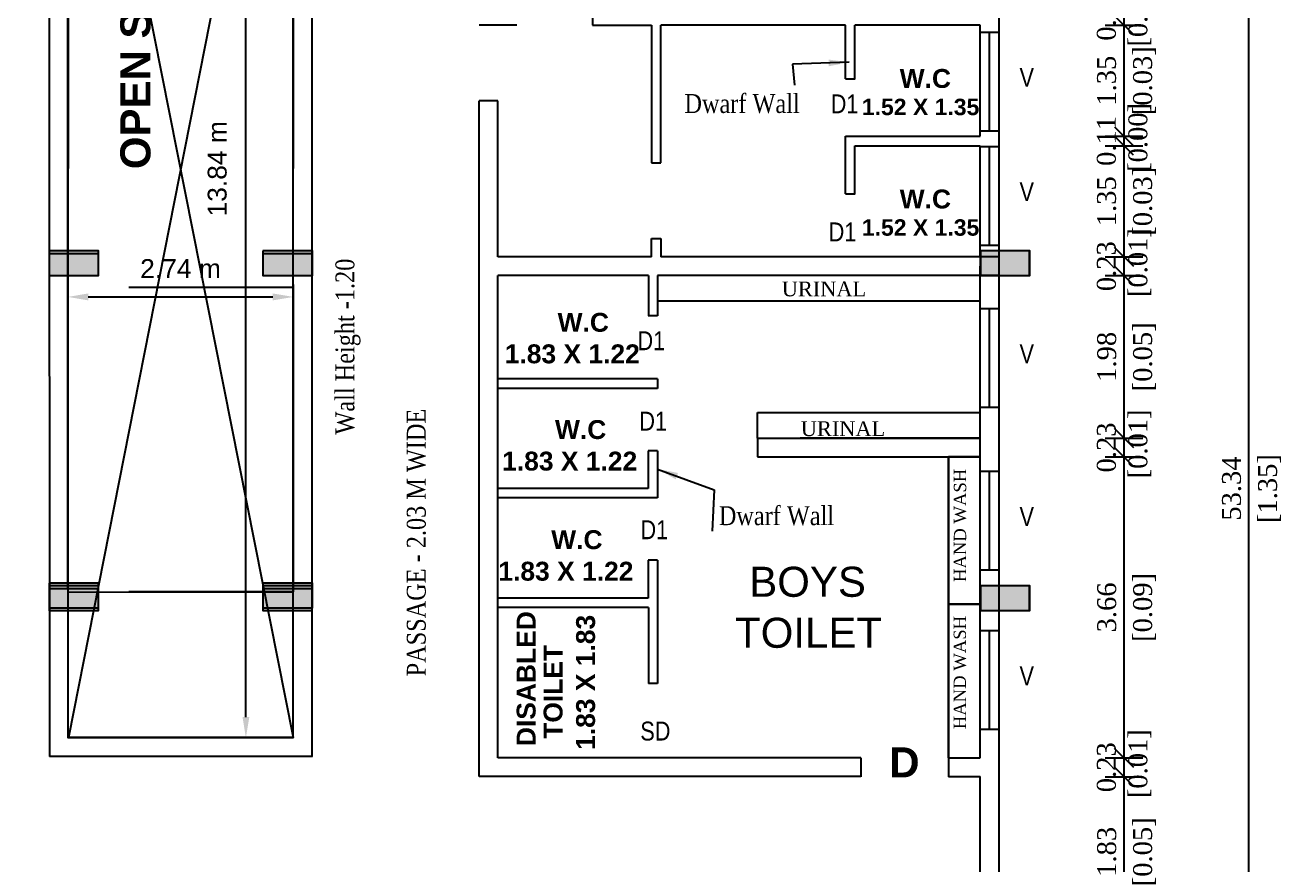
# Model space of a CAD drawing. Header units: metres. Extents: x 789 to 1127, y 8 to 183.
# Drawn here: x 922.92 to 938.2, y 62.88 to 73.1 of the extents above; entities that cross this region are included whole.
import ezdxf

# ---------------------------------------------------------------- set-up
doc = ezdxf.new("R2010")
doc.units = ezdxf.units.M
doc.header["$MEASUREMENT"] = 0
doc.header["$PDMODE"] = 96
doc.layers.add('BLK_1_FLR_2_BLT_UP_AREA', color=26, linetype='Continuous', plot=False)
for name, color, linetype in [('BLK_1_FLR_2_BLT_UP_AREA_DEDUCT', 26, 'Continuous'), ('BLK_1_FLR_2_VENTILATION_SHAFT', 6, 'Continuous'), ('C-ANNO-TABL', 10, 'Continuous'), ('DIM', 205, 'Continuous'), ('ED', 30, 'Continuous'), ('T E X T', 7, 'Continuous'), ('TEXT1', 7, 'Continuous'), ('W A L L', 125, 'Continuous')]:
    doc.layers.add(name, color=color, linetype=linetype)
doc.styles.add('PDF Arial Bold', font='arialbd.ttf')
doc.styles.add('rs', font='arial.ttf', dxfattribs={"width": 0.85})
doc.styles.add('S', font='swiss.ttf')
doc.styles.get("Standard").update_dxf_attribs({"font": 'BOOKOS.TTF'})
doc.styles.add('swc', font='swissc.ttf', dxfattribs={"height": 250})
doc.dimstyles.new('METRIC', dxfattribs={"dimtxt": 0.45, "dimasz": 0.25, "dimexe": 0.15, "dimexo": 0.15, "dimgap": 0.15, "dimtad": 1, "dimzin": 0, "dimdsep": 46, "dimtxsty": 'S', "dimcen": 0, "dimclrd": 1, "dimclre": 1, "dimclrt": 5, "dimadec": 0, "dimazin": 2, "dimtfac": 1, "dimtix": 1, "dimtofl": 0, "dimtmove": 1, "dimatfit": 0, "dimfxl": 0, "dimtolj": 1, "dimtzin": 0, "dimarcsym": 0})
doc.dimstyles.new('STANDARD$0', dxfattribs={"dimtxt": 7, "dimasz": 3, "dimexe": 3, "dimexo": 1, "dimgap": 1.5, "dimtad": 1, "dimdec": 1, "dimzin": 1, "dimdsep": 46, "dimlunit": 4, "dimtxsty": 'Standard', "dimblk": 'OBLIQUE', "dimcen": 0.09375, "dimdle": 1, "dimclrd": 8, "dimclre": 8, "dimclrt": 7, "dimadec": 1, "dimazin": 0, "dimtfac": 1, "dimtdec": 1, "dimtix": 1, "dimtmove": 2, "dimatfit": 3, "dimldrblk": 'ARCHTICK', "dimfxl": 0, "dimfrac": 2, "dimtolj": 1, "dimtzin": 0, "dimarcsym": 0})

# ---------------------------------------------------------------- blocks, each defined once
blk = doc.blocks.new('_Oblique')
at = {"color": 0, "linetype": 'ByBlock', "lineweight": -2}
blk.add_line((-0.5, -0.5), (0.5, 0.5), dxfattribs=at)
blk = doc.blocks.new('*D163')
at = {"layer": 'Defpoints', "color": 0}
for p in [(934.286, 63.951), (936.283, 63.951), (934.515, 62.123)]:
    blk.add_point(p, dxfattribs=at)
at = {"layer": 'ED', "color": 0, "lineweight": -2}
for p, q in [((936.053, 63.951), (936.513, 63.951)), ((936.283, 62.123), (936.283, 63.951)), ((936.053, 62.123), (936.513, 62.123))]:
    blk.add_line(p, q, dxfattribs=at)
at = {"layer": 'ED', "color": 0, "lineweight": -2, "xscale": 0.23, "yscale": 0.23, "zscale": 0.23}
for p, rotation in [((936.283, 63.951), 90), ((936.283, 62.123), 270)]:
    blk.add_blockref('_Oblique', p, dxfattribs=dict(at, rotation=rotation))
at = {"layer": 'ED', "color": 0, "char_height": 0.23, "attachment_point": 5, "rotation": 90}
for s, insert in [('\\A1;1.83', (936.074, 63.037)), ('\\A1;[0.05]', (936.532, 63.037))]:
    blk.add_mtext(s, dxfattribs=dict(at, insert=insert))
blk = doc.blocks.new('*D164')
at = {"layer": 'Defpoints', "color": 0}
for p in [(934.286, 64.18), (936.283, 64.18), (934.286, 63.951)]:
    blk.add_point(p, dxfattribs=at)
at = {"layer": 'ED', "color": 0, "lineweight": -2}
for p, q in [((936.053, 64.18), (936.513, 64.18)), ((936.283, 63.951), (936.283, 64.18)), ((936.053, 63.951), (936.513, 63.951))]:
    blk.add_line(p, q, dxfattribs=at)
at = {"layer": 'ED', "color": 0, "lineweight": -2, "xscale": 0.23, "yscale": 0.23, "zscale": 0.23}
for p, rotation in [((936.283, 64.18), 90), ((936.283, 63.951), 270)]:
    blk.add_blockref('_Oblique', p, dxfattribs=dict(at, rotation=rotation))
at = {"layer": 'ED', "color": 0, "insert": (936.283, 64.066), "char_height": 0.23, "attachment_point": 5, "rotation": 90}
blk.add_mtext('\\A1;0.23\\P [0.01]', dxfattribs=at)
blk = doc.blocks.new('*D165')
at = {"layer": 'Defpoints', "color": 0}
for p in [(934.289, 67.842), (936.283, 67.842), (934.286, 64.18)]:
    blk.add_point(p, dxfattribs=at)
at = {"layer": 'ED', "color": 0, "lineweight": -2}
for p, q in [((936.053, 67.842), (936.513, 67.842)), ((936.283, 64.18), (936.283, 67.842)), ((936.053, 64.18), (936.513, 64.18))]:
    blk.add_line(p, q, dxfattribs=at)
at = {"layer": 'ED', "color": 0, "lineweight": -2, "xscale": 0.23, "yscale": 0.23, "zscale": 0.23}
for p, rotation in [((936.283, 67.842), 90), ((936.283, 64.18), 270)]:
    blk.add_blockref('_Oblique', p, dxfattribs=dict(at, rotation=rotation))
at = {"layer": 'ED', "color": 0, "char_height": 0.23, "attachment_point": 5, "rotation": 90}
for s, insert in [('\\A1;[0.09]', (936.532, 66.011)), ('\\A1;3.66', (936.074, 66.011))]:
    blk.add_mtext(s, dxfattribs=dict(at, insert=insert))
blk = doc.blocks.new('*D166')
at = {"layer": 'Defpoints', "color": 0}
for p in [(934.289, 68.072), (936.283, 68.072), (934.289, 67.842)]:
    blk.add_point(p, dxfattribs=at)
at = {"layer": 'ED', "color": 0, "lineweight": -2}
for p, q in [((936.053, 68.072), (936.513, 68.072)), ((936.283, 67.842), (936.283, 68.072)), ((936.053, 67.842), (936.513, 67.842))]:
    blk.add_line(p, q, dxfattribs=at)
at = {"layer": 'ED', "color": 0, "lineweight": -2, "xscale": 0.23, "yscale": 0.23, "zscale": 0.23}
for p, rotation in [((936.283, 68.072), 90), ((936.283, 67.842), 270)]:
    blk.add_blockref('_Oblique', p, dxfattribs=dict(at, rotation=rotation))
at = {"layer": 'ED', "color": 0, "insert": (936.283, 67.957), "char_height": 0.23, "attachment_point": 5, "rotation": 90}
blk.add_mtext('\\A1;0.23\\P [0.01]', dxfattribs=at)
blk = doc.blocks.new('*D167')
at = {"layer": 'Defpoints', "color": 0}
for p in [(934.515, 70.048), (936.283, 70.048), (934.289, 68.072)]:
    blk.add_point(p, dxfattribs=at)
at = {"layer": 'ED', "color": 0, "lineweight": -2}
for p, q in [((936.053, 70.048), (936.513, 70.048)), ((936.283, 68.072), (936.283, 70.048)), ((936.053, 68.072), (936.513, 68.072))]:
    blk.add_line(p, q, dxfattribs=at)
at = {"layer": 'ED', "color": 0, "lineweight": -2, "xscale": 0.23, "yscale": 0.23, "zscale": 0.23}
for p, rotation in [((936.283, 70.048), 90), ((936.283, 68.072), 270)]:
    blk.add_blockref('_Oblique', p, dxfattribs=dict(at, rotation=rotation))
at = {"layer": 'ED', "color": 0, "char_height": 0.23, "attachment_point": 5, "rotation": 90}
for s, insert in [('\\A1;[0.05]', (936.532, 69.06)), ('\\A1;1.98', (936.074, 69.06))]:
    blk.add_mtext(s, dxfattribs=dict(at, insert=insert))
blk = doc.blocks.new('*D168')
at = {"layer": 'Defpoints', "color": 0}
for p in [(934.515, 70.277), (936.283, 70.277), (934.515, 70.048)]:
    blk.add_point(p, dxfattribs=at)
at = {"layer": 'ED', "color": 0, "lineweight": -2}
for p, q in [((936.053, 70.277), (936.513, 70.277)), ((936.283, 70.048), (936.283, 70.277)), ((936.053, 70.048), (936.513, 70.048))]:
    blk.add_line(p, q, dxfattribs=at)
at = {"layer": 'ED', "color": 0, "lineweight": -2, "xscale": 0.23, "yscale": 0.23, "zscale": 0.23}
for p, rotation in [((936.283, 70.277), 90), ((936.283, 70.048), 270)]:
    blk.add_blockref('_Oblique', p, dxfattribs=dict(at, rotation=rotation))
at = {"layer": 'ED', "color": 0, "insert": (936.283, 70.163), "char_height": 0.23, "attachment_point": 5, "rotation": 90}
blk.add_mtext('\\A1;0.23\\P [0.01]', dxfattribs=at)
blk = doc.blocks.new('*D169')
at = {"layer": 'Defpoints', "color": 0}
for p in [(934.286, 71.629), (936.283, 71.629), (934.515, 70.277)]:
    blk.add_point(p, dxfattribs=at)
at = {"layer": 'ED', "color": 0, "lineweight": -2}
for p, q in [((936.053, 71.629), (936.513, 71.629)), ((936.283, 70.277), (936.283, 71.629)), ((936.053, 70.277), (936.513, 70.277))]:
    blk.add_line(p, q, dxfattribs=at)
at = {"layer": 'ED', "color": 0, "lineweight": -2, "xscale": 0.23, "yscale": 0.23, "zscale": 0.23}
for p, rotation in [((936.283, 71.629), 90), ((936.283, 70.277), 270)]:
    blk.add_blockref('_Oblique', p, dxfattribs=dict(at, rotation=rotation))
at = {"layer": 'ED', "color": 0, "char_height": 0.23, "attachment_point": 5, "rotation": 90}
for s, insert in [('\\A1;1.35', (936.072, 70.953)), ('\\A1;[0.03]', (936.532, 70.953))]:
    blk.add_mtext(s, dxfattribs=dict(at, insert=insert))
blk = doc.blocks.new('*D170')
at = {"layer": 'Defpoints', "color": 0}
for p in [(934.286, 71.744), (936.283, 71.744), (934.286, 71.629)]:
    blk.add_point(p, dxfattribs=at)
at = {"layer": 'ED', "color": 0, "lineweight": -2}
for p, q in [((936.053, 71.744), (936.513, 71.744)), ((936.053, 71.629), (936.513, 71.629))]:
    blk.add_line(p, q, dxfattribs=at)
at = {"layer": 'ED', "color": 0, "insert": (936.283, 71.687), "char_height": 0.23, "attachment_point": 5, "rotation": 90}
blk.add_mtext('\\A1;0.11\\P [0.00]', dxfattribs=at)
blk = doc.blocks.new('*D171')
at = {"layer": 'Defpoints', "color": 0}
for p in [(934.286, 73.096), (936.283, 73.096), (934.286, 71.744)]:
    blk.add_point(p, dxfattribs=at)
at = {"layer": 'ED', "color": 0, "lineweight": -2}
for p, q in [((936.053, 73.096), (936.513, 73.096)), ((936.283, 71.744), (936.283, 73.096)), ((936.053, 71.744), (936.513, 71.744))]:
    blk.add_line(p, q, dxfattribs=at)
at = {"layer": 'ED', "color": 0, "lineweight": -2, "xscale": 0.23, "yscale": 0.23, "zscale": 0.23}
for p, rotation in [((936.283, 73.096), 90), ((936.283, 71.744), 270)]:
    blk.add_blockref('_Oblique', p, dxfattribs=dict(at, rotation=rotation))
at = {"layer": 'ED', "color": 0, "char_height": 0.23, "attachment_point": 5, "rotation": 90}
for s, insert in [('\\A1;[0.03]', (936.532, 72.42)), ('\\A1;1.35', (936.072, 72.42))]:
    blk.add_mtext(s, dxfattribs=dict(at, insert=insert))
blk = doc.blocks.new('*D172')
at = {"layer": 'Defpoints', "color": 0}
for p in [(934.286, 73.325), (936.283, 73.325), (934.286, 73.096)]:
    blk.add_point(p, dxfattribs=at)
at = {"layer": 'ED', "color": 0, "lineweight": -2}
for p, q in [((936.053, 73.325), (936.513, 73.325)), ((936.283, 73.096), (936.283, 73.325)), ((936.053, 73.096), (936.513, 73.096))]:
    blk.add_line(p, q, dxfattribs=at)
at = {"layer": 'ED', "color": 0, "lineweight": -2, "xscale": 0.23, "yscale": 0.23, "zscale": 0.23}
for p, rotation in [((936.283, 73.325), 90), ((936.283, 73.096), 270)]:
    blk.add_blockref('_Oblique', p, dxfattribs=dict(at, rotation=rotation))
at = {"layer": 'ED', "color": 0, "insert": (936.283, 73.211), "char_height": 0.23, "attachment_point": 5, "rotation": 90}
blk.add_mtext('\\A1;0.23\\P [0.01]', dxfattribs=at)
blk = doc.blocks.new('*D358')
at = {"layer": 'Defpoints', "color": 0}
for p in [(936.283, 94.127), (937.803, 94.127), (936.283, 40.787)]:
    blk.add_point(p, dxfattribs=at)
at = {"layer": 'ED', "color": 0, "lineweight": -2}
for p, q in [((937.573, 94.127), (938.033, 94.127)), ((937.803, 40.787), (937.803, 94.127)), ((937.573, 40.787), (938.033, 40.787))]:
    blk.add_line(p, q, dxfattribs=at)
at = {"layer": 'ED', "color": 0, "lineweight": -2, "xscale": 0.23, "yscale": 0.23, "zscale": 0.23}
for p, rotation in [((937.803, 94.127), 90), ((937.803, 40.787), 270)]:
    blk.add_blockref('_Oblique', p, dxfattribs=dict(at, rotation=rotation))
at = {"layer": 'ED', "color": 0, "char_height": 0.23, "attachment_point": 5, "rotation": 90}
for s, insert in [('\\A1;53.34', (937.592, 67.457)), ('\\A1;[1.35]', (938.052, 67.457))]:
    blk.add_mtext(s, dxfattribs=dict(at, insert=insert))
blk = doc.blocks.new('*D318')
at = {"layer": 'Defpoints', "color": 0, "ltscale": 0.5}
for p in [(925.601, 78.27), (925.609, 78.27), (925.609, 64.426)]:
    blk.add_point(p, dxfattribs=at)
at = {"layer": 'ED', "color": 1, "lineweight": -2, "ltscale": 0.5}
for p, q in [((925.601, 78.27), (925.451, 78.27)), ((925.601, 64.676), (925.601, 78.02)), ((925.601, 64.426), (925.451, 64.426))]:
    blk.add_line(p, q, dxfattribs=at)
at = {"layer": 'ED', "color": 1, "ltscale": 0.5}
for points in [[(925.56, 78.02), (925.643, 78.02), (925.601, 78.27)], [(925.56, 64.676), (925.643, 64.676), (925.601, 64.426)]]:
    blk.add_solid(points, dxfattribs=at)
at = {"layer": 'ED', "lineweight": -2, "ltscale": 0.5, "insert": (925.253, 71.348), "char_height": 0.23, "attachment_point": 5, "rotation": 90, "style": 'S'}
blk.add_mtext('\\A1;13.84 m', dxfattribs=at)
blk = doc.blocks.new('*D332')
at = {"layer": 'Defpoints', "color": 0, "ltscale": 0.5}
for p in [(923.434, 70.092), (926.178, 70.092), (926.178, 69.789)]:
    blk.add_point(p, dxfattribs=at)
at = {"layer": 'ED', "color": 1, "lineweight": -2, "ltscale": 0.5}
for p, q in [((923.434, 69.942), (923.434, 69.639)), ((926.178, 69.942), (926.178, 69.639)), ((923.684, 69.789), (925.928, 69.789))]:
    blk.add_line(p, q, dxfattribs=at)
at = {"layer": 'ED', "color": 1, "ltscale": 0.5}
for points in [[(923.684, 69.831), (923.684, 69.747), (923.434, 69.789)], [(925.928, 69.831), (925.928, 69.747), (926.178, 69.789)]]:
    blk.add_solid(points, dxfattribs=at)
at = {"layer": 'ED', "lineweight": -2, "ltscale": 0.5, "insert": (924.806, 70.134), "char_height": 0.23, "attachment_point": 5, "style": 'S'}
blk.add_mtext('\\A1;2.74 m', dxfattribs=at)
blk = doc.blocks.new('45')
at = {"layer": 'C-ANNO-TABL'}
h = blk.add_hatch(color=240, dxfattribs=at)
h.dxf.hatch_style = 1
h.paths.add_polyline_path([(11214.308, -3184.641), (11214.308, -3184.941), (11214.908, -3184.941), (11214.908, -3184.641)])
h = blk.add_hatch(color=240, dxfattribs=at)
h.dxf.hatch_style = 1
h.paths.add_polyline_path([(11214.308, -3184.677), (11214.308, -3184.906), (11214.908, -3184.906), (11214.908, -3184.677)])
h = blk.add_hatch(color=240, dxfattribs=at)
h.dxf.hatch_style = 1
h.paths.add_polyline_path([(11216.908, -3184.641), (11216.908, -3184.941), (11217.508, -3184.941), (11217.508, -3184.641)])
h = blk.add_hatch(color=240, dxfattribs=at)
h.dxf.hatch_style = 1
h.paths.add_polyline_path([(11216.908, -3184.677), (11216.908, -3184.906), (11217.508, -3184.906), (11217.508, -3184.677)])
h = blk.add_hatch(color=240, dxfattribs=at)
h.dxf.hatch_style = 1
h.paths.add_polyline_path([(11225.636, -3184.641), (11225.636, -3184.941), (11226.237, -3184.941), (11226.237, -3184.641)])
h = blk.add_hatch(color=240, dxfattribs=at)
h.dxf.hatch_style = 1
h.paths.add_polyline_path([(11214.308, -3188.718), (11214.308, -3188.947), (11214.908, -3188.947), (11214.908, -3188.718)])
h = blk.add_hatch(color=240, dxfattribs=at)
h.dxf.hatch_style = 1
h.paths.add_polyline_path([(11214.308, -3188.718), (11214.308, -3189.018), (11214.908, -3189.018), (11214.908, -3188.718)])
h = blk.add_hatch(color=240, dxfattribs=at)
h.dxf.hatch_style = 1
h.paths.add_polyline_path([(11216.908, -3188.718), (11216.908, -3188.947), (11217.508, -3188.947), (11217.508, -3188.718)])
h = blk.add_hatch(color=240, dxfattribs=at)
h.dxf.hatch_style = 1
h.paths.add_polyline_path([(11216.908, -3188.718), (11216.908, -3189.018), (11217.508, -3189.018), (11217.508, -3188.718)])
h = blk.add_hatch(color=240, dxfattribs=at)
h.dxf.hatch_style = 1
h.paths.add_polyline_path([(11225.636, -3188.718), (11225.636, -3189.018), (11226.237, -3189.018), (11226.237, -3188.718)])
h = blk.add_hatch(color=240, dxfattribs=at)
h.dxf.hatch_style = 1
h.paths.add_polyline_path([(11214.308, -3188.754), (11214.308, -3188.982), (11214.908, -3188.982), (11214.908, -3188.754)])
h = blk.add_hatch(color=240, dxfattribs=at)
h.dxf.hatch_style = 1
h.paths.add_polyline_path([(11216.908, -3188.754), (11216.908, -3188.982), (11217.508, -3188.982), (11217.508, -3188.754)])
at = {"layer": 'C-ANNO-TABL', "color": 240}
for points in [[(11214.308, -3184.641), (11214.308, -3184.941), (11214.908, -3184.941), (11214.908, -3184.641)], [(11216.908, -3184.641), (11216.908, -3184.941), (11217.508, -3184.941), (11217.508, -3184.641)], [(11225.636, -3184.641), (11225.636, -3184.941), (11226.237, -3184.941), (11226.237, -3184.641)], [(11214.308, -3188.718), (11214.308, -3189.018), (11214.908, -3189.018), (11214.908, -3188.718)], [(11216.908, -3188.718), (11216.908, -3189.018), (11217.508, -3189.018), (11217.508, -3188.718)], [(11225.636, -3188.718), (11225.636, -3189.018), (11226.237, -3189.018), (11226.237, -3188.718)]]:
    blk.add_lwpolyline(points, close=True, dxfattribs=at)
for points in [[(11214.908, -3184.906), (11214.908, -3184.677), (11214.308, -3184.677), (11214.308, -3184.906)], [(11217.508, -3184.906), (11217.508, -3184.677), (11216.908, -3184.677), (11216.908, -3184.906)], [(11214.908, -3188.947), (11214.908, -3188.718), (11214.308, -3188.718), (11214.308, -3188.947)], [(11217.508, -3188.947), (11217.508, -3188.718), (11216.908, -3188.718), (11216.908, -3188.947)], [(11217.508, -3188.982), (11217.508, -3188.754), (11216.908, -3188.754), (11216.908, -3188.982)]]:
    blk.add_lwpolyline(points, dxfattribs=at)
blk = doc.blocks.new('369')
at = {"layer": 'C-ANNO-TABL'}
h = blk.add_hatch(color=240, dxfattribs=at)
h.dxf.hatch_style = 1
h.paths.add_polyline_path([(11118.761, -3181.739), (11118.761, -3182.039), (11119.361, -3182.039), (11119.361, -3181.739)])
h = blk.add_hatch(color=240, dxfattribs=at)
h.dxf.hatch_style = 1
h.paths.add_polyline_path([(11118.761, -3181.774), (11118.761, -3182.003), (11119.361, -3182.003), (11119.361, -3181.774)])
h = blk.add_hatch(color=240, dxfattribs=at)
h.dxf.hatch_style = 1
h.paths.add_polyline_path([(11121.36, -3181.739), (11121.36, -3182.039), (11121.961, -3182.039), (11121.961, -3181.739)])
h = blk.add_hatch(color=240, dxfattribs=at)
h.dxf.hatch_style = 1
h.paths.add_polyline_path([(11121.36, -3181.774), (11121.36, -3182.003), (11121.961, -3182.003), (11121.961, -3181.774)])
h = blk.add_hatch(color=240, dxfattribs=at)
h.dxf.hatch_style = 1
h.paths.add_polyline_path([(11130.089, -3181.739), (11130.089, -3182.039), (11130.689, -3182.039), (11130.689, -3181.739)])
h = blk.add_hatch(color=240, dxfattribs=at)
h.dxf.hatch_style = 1
h.paths.add_polyline_path([(11118.761, -3185.78), (11118.761, -3186.08), (11119.361, -3186.08), (11119.361, -3185.78)])
h = blk.add_hatch(color=240, dxfattribs=at)
h.dxf.hatch_style = 1
h.paths.add_polyline_path([(11118.761, -3185.815), (11118.761, -3186.044), (11119.361, -3186.044), (11119.361, -3185.815)])
h = blk.add_hatch(color=240, dxfattribs=at)
h.dxf.hatch_style = 1
h.paths.add_polyline_path([(11121.36, -3185.78), (11121.36, -3186.08), (11121.961, -3186.08), (11121.961, -3185.78)])
h = blk.add_hatch(color=240, dxfattribs=at)
h.dxf.hatch_style = 1
h.paths.add_polyline_path([(11121.36, -3185.815), (11121.36, -3186.044), (11121.961, -3186.044), (11121.961, -3185.815)])
h = blk.add_hatch(color=240, dxfattribs=at)
h.dxf.hatch_style = 1
h.paths.add_polyline_path([(11130.089, -3185.815), (11130.089, -3186.115), (11130.689, -3186.115), (11130.689, -3185.815)])
h = blk.add_hatch(color=240, dxfattribs=at)
h.dxf.hatch_style = 1
h.paths.add_polyline_path([(11118.761, -3185.851), (11118.761, -3186.08), (11119.361, -3186.08), (11119.361, -3185.851)])
h = blk.add_hatch(color=240, dxfattribs=at)
h.dxf.hatch_style = 1
h.paths.add_polyline_path([(11118.761, -3185.851), (11118.761, -3186.08), (11119.361, -3186.08), (11119.361, -3185.851)])
h = blk.add_hatch(color=240, dxfattribs=at)
h.dxf.hatch_style = 1
h.paths.add_polyline_path([(11121.36, -3185.851), (11121.36, -3186.08), (11121.961, -3186.08), (11121.961, -3185.851)])
h = blk.add_hatch(color=240, dxfattribs=at)
h.dxf.hatch_style = 1
h.paths.add_polyline_path([(11121.36, -3185.851), (11121.36, -3186.08), (11121.961, -3186.08), (11121.961, -3185.851)])
at = {"layer": 'C-ANNO-TABL', "color": 240}
for points in [[(11118.761, -3181.739), (11118.761, -3182.039), (11119.361, -3182.039), (11119.361, -3181.739)], [(11121.36, -3181.739), (11121.36, -3182.039), (11121.961, -3182.039), (11121.961, -3181.739)], [(11130.089, -3181.739), (11130.089, -3182.039), (11130.689, -3182.039), (11130.689, -3181.739)], [(11118.761, -3185.78), (11118.761, -3186.08), (11119.361, -3186.08), (11119.361, -3185.78)], [(11121.36, -3185.78), (11121.36, -3186.08), (11121.961, -3186.08), (11121.961, -3185.78)], [(11130.089, -3185.815), (11130.089, -3186.115), (11130.689, -3186.115), (11130.689, -3185.815)]]:
    blk.add_lwpolyline(points, close=True, dxfattribs=at)
for points in [[(11119.361, -3182.003), (11119.361, -3181.774), (11118.761, -3181.774), (11118.761, -3182.003)], [(11121.961, -3182.003), (11121.961, -3181.774), (11121.36, -3181.774), (11121.36, -3182.003)], [(11119.361, -3186.044), (11119.361, -3185.815), (11118.761, -3185.815), (11118.761, -3186.044)], [(11121.961, -3186.044), (11121.961, -3185.815), (11121.36, -3185.815), (11121.36, -3186.044)], [(11119.361, -3186.08), (11119.361, -3185.851), (11118.761, -3185.851), (11118.761, -3186.08)], [(11119.361, -3186.08), (11119.361, -3185.851), (11118.761, -3185.851), (11118.761, -3186.08)], [(11121.961, -3186.08), (11121.961, -3185.851), (11121.36, -3185.851), (11121.36, -3186.08)], [(11121.961, -3186.08), (11121.961, -3185.851), (11121.36, -3185.851), (11121.36, -3186.08)]]:
    blk.add_lwpolyline(points, dxfattribs=at)

msp = doc.modelspace()

# ---------------------------------------------------------------- hatches: boundary and pattern name
h = msp.add_hatch(color=240)
h.dxf.hatch_style = 1
h.paths.add_polyline_path([(934.53428, 70.34824), (934.53428, 70.04827), (935.13473, 70.04827), (935.13473, 70.34824)])
h = msp.add_hatch(color=240)
h.dxf.hatch_style = 1
h.paths.add_polyline_path([(934.53428, 66.27154), (934.53428, 65.97157), (935.13473, 65.97157), (935.13473, 66.27154)])

# ---------------------------------------------------------------- linework, layer by layer
at = {"layer": 'BLK_1_FLR_2_BLT_UP_AREA', "color": 26}
msp.add_lwpolyline([(934.76288, 40.78747), (934.76288, 94.12747), (914.62091, 94.12747), (914.62091, 40.78747)], close=True, dxfattribs=at)
at = {"layer": 'BLK_1_FLR_2_BLT_UP_AREA_DEDUCT', "color": 26, "linetype": 'Continuous'}
msp.add_lwpolyline([(926.17768, 66.19918), (926.18224, 78.27077), (923.43904, 78.26973), (923.43448, 66.19814)], close=True, dxfattribs=at)
at = {"layer": 'BLK_1_FLR_2_VENTILATION_SHAFT', "linetype": 'Continuous'}
msp.add_lwpolyline([(926.17768, 64.42585), (926.18224, 78.27025), (923.43904, 78.27025), (923.43448, 64.42585)], close=True, dxfattribs=at)
at = {"layer": 'DIM', "color": 251}
msp.add_lwpolyline([(924.17712, 69.9092), (926.17712, 69.9092), (926.17712, 66.19918), (924.17712, 66.19918)], dxfattribs=at)
at = {"layer": 'W A L L'}
for p, q in [((934.76288, 40.78747), (934.76288, 94.12747)), ((936.28288, 40.78747), (936.28288, 94.12747)), ((937.80288, 40.78747), (937.80288, 94.12747)), ((926.40628, 66.30723), (926.40628, 78.50164)), ((926.40628, 66.30723), (926.40628, 78.50164)), ((926.40628, 66.30723), (926.40628, 78.50164)), ((926.40628, 64.19725), (926.40628, 78.50164)), ((923.20588, 78.27025), (923.21295, 64.19725)), ((923.43448, 78.27025), (926.17768, 64.42585)), ((923.43448, 78.27025), (923.43448, 64.42585)), ((926.17768, 78.27025), (923.44155, 64.42585)), ((926.17768, 64.42585), (926.17768, 78.27025)), ((923.43448, 66.23585), (923.43448, 78.20167)), ((926.17768, 66.30723), (926.17768, 78.20167)), ((928.89794, 73.09627), (928.66688, 73.09627)), ((932.89598, 73.09627), (930.64808, 73.09627)), ((932.89598, 72.44372), (932.89598, 73.09627)), ((934.53428, 73.09627), (933.01028, 73.09627)), ((933.01028, 72.44372), (933.01028, 73.09627)), ((934.53428, 71.74372), (934.53428, 73.09627)), ((928.43828, 63.95129), (928.43828, 72.17695)), ((932.89598, 71.5359), (932.89598, 71.74372)), ((932.89598, 71.74372), (934.53428, 71.74372)), ((932.89573, 71.04423), (932.89573, 71.61377)), ((933.01003, 71.04423), (933.01003, 71.61377)), ((933.01028, 71.5244), (933.01028, 71.62942)), ((933.01028, 71.62942), (934.53428, 71.62942)), ((934.53428, 70.27687), (934.53428, 71.62942)), ((934.53428, 70.34824), (934.53428, 70.04827)), ((935.13473, 70.34824), (934.53428, 70.34824)), ((935.13473, 70.04827), (935.13473, 70.34824)), ((930.53378, 70.27687), (928.66688, 70.27687)), ((934.76288, 70.27687), (930.64808, 70.27687)), ((930.49656, 70.04827), (928.66688, 70.04827)), ((934.76288, 70.04827), (930.60893, 70.04827)), ((934.53428, 64.17989), (934.53428, 70.16257)), ((934.53428, 70.04827), (935.13473, 70.04827)), ((934.53428, 68.07174), (932.34414, 68.07174)), ((934.42409, 68.07174), (934.53428, 68.07174)), ((934.53428, 66.27154), (934.53428, 65.97157)), ((935.13473, 66.27154), (934.53428, 66.27154)), ((935.13473, 65.97157), (935.13473, 66.27154)), ((934.53428, 65.97157), (935.13473, 65.97157)), ((926.17768, 64.42585), (923.43448, 64.42585)), ((926.18475, 64.42585), (923.44155, 64.42585)), ((926.18475, 64.42585), (923.44155, 64.42585)), ((926.18475, 64.42585), (923.44155, 64.42585)), ((926.18475, 64.42585), (923.44155, 64.42585)), ((926.18475, 64.42585), (923.44155, 64.42585)), ((926.18475, 64.42585), (923.44155, 64.42585)), ((926.18475, 64.42585), (923.44155, 64.42585)), ((926.18475, 64.42585), (923.44155, 64.42585)), ((926.18475, 64.42585), (923.44155, 64.42585)), ((934.1483, 64.17989), (934.53428, 64.17989)), ((934.1483, 63.95129), (934.53428, 63.95129)), ((934.53428, 40.78747), (934.53428, 63.95129))]:
    msp.add_line(p, q, dxfattribs=at)
at = {"layer": 'W A L L', "lineweight": -3}
for p, q in [((929.81725, 73.32487), (929.81725, 73.09627)), ((929.81725, 73.09627), (930.53378, 73.09627)), ((930.53378, 73.09627), (930.53378, 71.42098)), ((930.64808, 71.42098), (930.64808, 73.09627)), ((932.89573, 72.44372), (933.01064, 72.44372)), ((932.89573, 72.44372), (932.96468, 72.44372)), ((930.53378, 71.42098), (930.64808, 71.42098)), ((932.89573, 71.04423), (933.01064, 71.04423)), ((930.53378, 70.27687), (930.53378, 70.50166)), ((930.53378, 70.50166), (930.64808, 70.50166)), ((930.64808, 70.50166), (930.64808, 70.27687)), ((930.49656, 70.04827), (930.49656, 69.56055)), ((930.60893, 70.04827), (930.60893, 69.56055)), ((934.33216, 70.04827), (934.26321, 70.04827)), ((934.42409, 70.04827), (934.33216, 70.04827)), ((930.60893, 69.56055), (930.49402, 69.56055)), ((930.60893, 68.79062), (928.66688, 68.79062)), ((930.60893, 68.6757), (928.66688, 68.6757)), ((930.60893, 68.79062), (930.60893, 68.6757)), ((931.82484, 68.07174), (931.82484, 68.38201)), ((931.82484, 68.38201), (931.84782, 68.38201)), ((931.82484, 68.07174), (931.82484, 67.84191)), ((931.82484, 68.07174), (934.53682, 68.07174)), ((930.49402, 67.91727), (930.49402, 67.45761)), ((930.60893, 67.91727), (930.49402, 67.91727)), ((930.60893, 67.91727), (930.60893, 67.3427)), ((931.82484, 67.84191), (934.53428, 67.84191)), ((930.49402, 67.45761), (928.66688, 67.45761)), ((930.60893, 67.3427), (928.66688, 67.3427)), ((930.60893, 66.58426), (930.49402, 66.58426)), ((930.49402, 66.58426), (930.49402, 66.1246)), ((930.60893, 66.58426), (930.60893, 65.08396)), ((930.49402, 66.1246), (928.66688, 66.1246)), ((930.49656, 66.00969), (928.66688, 66.00969)), ((930.49656, 66.00969), (930.49656, 65.08396)), ((930.60893, 65.08396), (930.49656, 65.08396)), ((933.07959, 64.17989), (928.66688, 64.17989)), ((933.07959, 64.17989), (933.07959, 63.95006)), ((934.1483, 64.17989), (934.1483, 63.95006)), ((933.07959, 63.95129), (928.43828, 63.95129))]:
    msp.add_line(p, q, dxfattribs=at)
at = {"layer": 'W A L L', "lineweight": -2, "ltscale": 0.5}
for p, q in [((928.66688, 73.09627), (928.43828, 73.09627)), ((934.53428, 73.01198), (934.76176, 73.01198)), ((934.64802, 71.81198), (934.64802, 73.01198)), ((928.43828, 63.95129), (928.43828, 72.17695)), ((928.66688, 72.17695), (928.43828, 72.17695)), ((928.66688, 70.27687), (928.66688, 72.17695)), ((934.53428, 71.81198), (934.76176, 71.81198)), ((934.53428, 71.62071), (934.76176, 71.62071)), ((934.64802, 70.42071), (934.64802, 71.62071)), ((934.53428, 70.42071), (934.76176, 70.42071)), ((928.66688, 64.17989), (928.66688, 70.04827)), ((934.53428, 69.738), (930.60893, 69.738)), ((934.53428, 69.64878), (934.76176, 69.64878)), ((934.64802, 68.44878), (934.64802, 69.64878)), ((931.82484, 68.38201), (934.53428, 68.38201)), ((934.53428, 68.44878), (934.76176, 68.44878)), ((934.1483, 64.17989), (934.1483, 67.84191)), ((934.53428, 67.66761), (934.76176, 67.66761)), ((934.64802, 66.46761), (934.64802, 67.66761)), ((934.53428, 66.46761), (934.76176, 66.46761)), ((934.53428, 65.72929), (934.76176, 65.72929)), ((934.64802, 64.52929), (934.64802, 65.72929)), ((934.53428, 64.52929), (934.76176, 64.52929)), ((926.41335, 64.19725), (923.21295, 64.19725))]:
    msp.add_line(p, q, dxfattribs=at)
at = {"layer": 'W A L L', "lineweight": -2}
for p, q in [((934.53428, 67.84191), (934.1483, 67.84191)), ((934.1483, 67.84191), (934.1483, 66.05121)), ((934.53428, 66.05121), (934.53428, 67.84191)), ((934.1483, 66.05121), (934.53428, 66.05121)), ((934.53428, 66.05121), (934.1483, 66.05121)), ((934.1483, 66.05121), (934.1483, 64.17989)), ((934.53428, 64.17989), (934.53428, 66.05121)), ((934.1483, 64.17989), (934.53428, 64.17989))]:
    msp.add_line(p, q, dxfattribs=at)

# ---------------------------------------------------------------- block references
at = {"lineweight": -3}
for name, p in [('45', (-10291.09911, 3254.98962)), ('369', (-10195.55161, 3252.08695))]:
    msp.add_blockref(name, p, dxfattribs=at)

# ---------------------------------------------------------------- texts
at = {"layer": 'T E X T', "insert": (924.44496, 71.34339), "char_height": 0.365752, "attachment_point": 7, "rotation": 90, "style": 'PDF Arial Bold'}
msp.add_mtext('OPEN SKY ', dxfattribs=at)
at = {"layer": 'T E X T', "attachment_point": 7, "style": 'PDF Arial Bold'}
for s, insert, char_height in [('W.C', (933.55414, 72.32915), 0.23), ('1.52 X 1.35', (933.09361, 71.99743), 0.2), ('W.C', (933.55414, 70.8623), 0.23), ('1.52 X 1.35', (933.09361, 70.53058), 0.2), ('{\\fArial|b0|i0|c0|p34;BOYS}', (931.7236, 66.13469), 0.3657525), ('{\\fArial|b0|i0|c0|p34;TOILET}', (931.55123, 65.5144), 0.3657525), ('D', (933.42734, 63.94231), 0.36575)]:
    msp.add_mtext(s, dxfattribs=dict(at, insert=insert, char_height=char_height))
at = {"layer": 'T E X T', "lineweight": -2, "ltscale": 0.5, "char_height": 0.23, "attachment_point": 5, "style": 'swc'}
for s, insert in [('\\A1;V ', (935.09995, 72.46054)), ('\\A1;D1', (932.88352, 72.13828)), ('\\A1;V ', (935.09995, 71.06927)), ('\\A1;D1', (932.85855, 70.58022)), ('\\A1;D1', (930.53299, 69.25569)), ('\\A1;V ', (935.09995, 69.09734)), ('\\A1;D1', (930.55545, 68.27713)), ('\\A1;V ', (935.09995, 67.11616)), ('\\A1;D1', (930.56937, 66.95568)), ('\\A1;V ', (935.09995, 65.17784)), ('\\A1;SD', (930.58217, 64.50449))]:
    msp.add_mtext(s, dxfattribs=dict(at, insert=insert))
at = {"layer": 'T E X T', "char_height": 0.23, "attachment_point": 7, "style": 'rs'}
for s, width, heights, insert, rotation in [('{\\fTimes New Roman|b0|i0|c0|p18;\\C7;Dwarf Wall}', 3.3620272, [0], (930.93562, 72.02206), 0.008072), ('{\\fTimes New Roman|b0|i0|c0|p18;\\C7;Wall Height -1.20 }', 3.3620272, [0], (926.99643, 68.11447), 90.008072), ('{\\fTimes New Roman|b0|i0|c0|p18;\\C7;PASSAGE - 2.03 M WIDE }', 4.7922622, [0.78989], (927.79397, 65.17225), 90.008072), ('{\\fTimes New Roman|b0|i0|c0|p18;\\C7;Dwarf Wall}', 3.3620272, [0], (931.35402, 67.00648), 0.008072)]:
    msp.add_mtext_dynamic_manual_height_columns(s, width=width, gutter_width=1.25, heights=heights, dxfattribs=dict(at, insert=insert, rotation=rotation))
at = {"layer": 'T E X T', "char_height": 0.18, "width": 9.3203856, "attachment_point": 5}
for insert in [(932.63306, 69.88499), (932.86465, 68.18422)]:
    msp.add_mtext('\\A1;URINAL ', dxfattribs=dict(at, insert=insert))
at = {"layer": 'T E X T', "char_height": 0.15, "width": 9.3203856, "attachment_point": 5, "rotation": 90}
for insert in [(934.28937, 67.00869), (934.28683, 65.21799)]:
    msp.add_mtext('\\A1;HAND WASH', dxfattribs=dict(at, insert=insert))
at = {"layer": 'TEXT1', "lineweight": -2, "style": 'PDF Arial Bold'}
for s, p in [(' W.C', (929.30376, 69.36493)), ('1.83 X 1.22', (928.74991, 68.98135)), (' W.C', (929.27196, 68.05985)), ('1.83 X 1.22', (928.7181, 67.67627)), (' W.C', (929.22594, 66.72018)), ('1.83 X 1.22', (928.67209, 66.33659))]:
    msp.add_text(s, height=0.23, dxfattribs=at).set_placement(p)
for s, p in [('DISABLED ', (929.12502, 64.323)), ('1.83 X 1.83', (929.84785, 64.27708)), (' TOILET', (929.45277, 64.323))]:
    msp.add_text(s, height=0.23, rotation=90, dxfattribs=at).set_placement(p)

# ---------------------------------------------------------------- dimensions: what is measured, and where the dimension line sits
at = {"layer": 'ED'}
for base, p1, p2, picture, middle in [((937.80288, 94.12747), (936.28288, 40.78747), (936.28288, 94.12747), '*D358', (937.80288, 67.45747)), ((936.28288, 73.09627), (934.28649, 71.74372), (934.28649, 73.09627), '*D171', (936.28288, 72.41999)), ((936.28288, 71.62942), (934.51509, 70.27687), (934.28649, 71.62942), '*D169', (936.28288, 70.95314)), ((936.28288, 70.04827), (934.28903, 68.07174), (934.51509, 70.04827), '*D167', (936.28288, 69.06)), ((936.28288, 67.84191), (934.28649, 64.17989), (934.28903, 67.84191), '*D165', (936.28288, 66.0109)), ((936.28288, 63.95129), (934.51509, 62.12347), (934.28649, 63.95129), '*D163', (936.28288, 63.03738))]:
    dim = msp.add_linear_dim(base=base, p1=p1, p2=p2, angle=270, dimstyle='STANDARD$0', override={"dimscale": 1, "dimtxt": 0.23, "dimasz": 0.23, "dimexe": 0.23, "dimexo": 0.23, "dimgap": 0.09, "dimdec": 2, "dimlunit": 2, "dimpost": '\\X', "dimsah": 0, "dimcen": 0.09, "dimdle": 0, "dimclrd": 0, "dimclre": 0, "dimclrt": 0, "dimtfac": 1, "dimtdec": 2, "dimtix": 0, "dimtofl": 0, "dimfxl": 0.23, "dimfxlon": 1, "dimfrac": 0}, dxfattribs=at)
    dim.commit()
    dim.dimension.update_dxf_attribs({"geometry": picture, "text_midpoint": middle})
at = {"layer": 'ED', "lineweight": -2, "ltscale": 0.5}
dim = msp.add_linear_dim(base=(925.60145, 78.27025), p1=(925.60852, 64.42585), p2=(925.60852, 78.27025), angle=90, dimstyle='METRIC', override={"dimtxt": 0.23, "dimgap": 0.23, "dimpost": ' m', "dimcen": 0.09, "dimclrt": 256, "dimfxl": 0.23}, dxfattribs=at)
dim.commit()
dim.dimension.update_dxf_attribs({"geometry": '*D318', "text_midpoint": (925.25325, 71.34805)})
at = {"layer": 'ED'}
for base, p1, p2, picture, middle in [((936.28288, 73.32487), (934.28649, 73.09627), (934.28649, 73.32487), '*D172', (936.28288, 73.21057)), ((936.28288, 71.74372), (934.28649, 71.62942), (934.28649, 71.74372), '*D170', (936.28288, 71.68657)), ((936.28288, 70.27687), (934.51509, 70.04827), (934.51509, 70.27687), '*D168', (936.28288, 70.16257)), ((936.28288, 68.07174), (934.28903, 67.84191), (934.28903, 68.07174), '*D166', (936.28288, 67.95682)), ((936.28288, 64.17989), (934.28649, 63.95129), (934.28649, 64.17989), '*D164', (936.28288, 64.06559))]:
    dim = msp.add_linear_dim(base=base, p1=p1, p2=p2, angle=270, dimstyle='STANDARD$0', override={"dimscale": 1, "dimtxt": 0.23, "dimasz": 0.23, "dimexe": 0.23, "dimexo": 0.23, "dimgap": 0.09, "dimdec": 2, "dimlunit": 2, "dimpost": '\\X', "dimsah": 0, "dimcen": 0.09, "dimdle": 0, "dimclrd": 0, "dimclre": 0, "dimclrt": 0, "dimtfac": 1, "dimtdec": 2, "dimtix": 0, "dimtofl": 0, "dimfxl": 0.23, "dimfxlon": 1, "dimfrac": 0}, dxfattribs=at)
    dim.commit()
    dim.dimension.update_dxf_attribs({"geometry": picture, "text_midpoint": middle, "dimtype": 160})
at = {"layer": 'ED', "lineweight": -2, "ltscale": 0.5}
dim = msp.add_linear_dim(base=(926.17768, 69.78895), p1=(923.43448, 70.09157), p2=(926.17768, 70.09157), dimstyle='METRIC', override={"dimtxt": 0.23, "dimgap": 0.23, "dimpost": ' m', "dimcen": 0.09, "dimclrt": 256, "dimfxl": 0.23}, dxfattribs=at)
dim.commit()
dim.dimension.update_dxf_attribs({"geometry": '*D332', "text_midpoint": (924.80608, 70.13403)})

# ---------------------------------------------------------------- leaders
at = {"lineweight": -2, "ltscale": 0.5}
for points in [[(932.9393, 72.64402), (932.25121, 72.62281), (932.27568, 72.36413)], [(930.60893, 67.69501), (931.29703, 67.44108), (931.27256, 66.93847)]]:
    msp.add_leader(points, dimstyle='METRIC', override={"dimgap": 0.15, "dimtad": 0, "dimfxl": 6}, dxfattribs=at)

doc.saveas('drawing.dxf')
